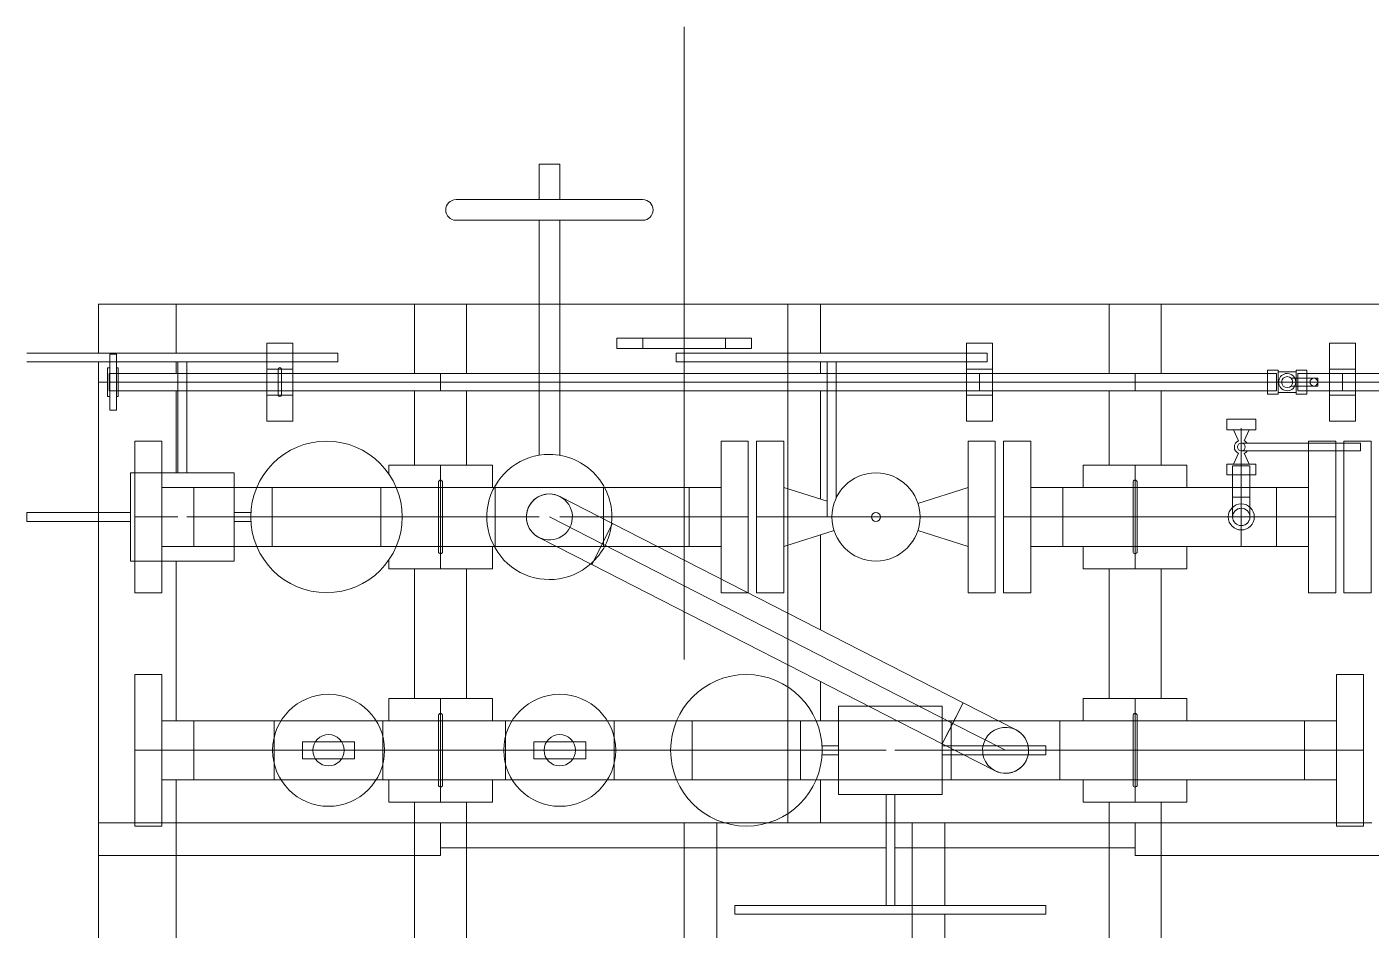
# Model space of a CAD drawing. Header units: inches. Extents: x -1128 to 651, y 96 to 845.
# Drawn here: x -1031.528 to -1029.188, y 693.285 to 694.856 of the extents above; entities that cross this region are included whole.
import ezdxf

# ---------------------------------------------------------------- set-up
doc = ezdxf.new("R2010")
doc.units = ezdxf.units.IN
doc.header["$MEASUREMENT"] = 0
doc.layers.add('EQUIPMENT LAYOUT-EMBED 1_DWG$0$DwgTemplate', color=7, linetype='Continuous')
doc.layers.add('Layout', color=6, linetype='Continuous', lineweight=18)

# ---------------------------------------------------------------- blocks, each defined once
blk = doc.blocks.new('A$C55974CAD')
at = {"layer": 'EQUIPMENT LAYOUT-EMBED 1_DWG$0$DwgTemplate', "color": 7, "lineweight": 0}
for p, q in [((17.1818, 8.338), (17.1988, 8.338)), ((17.1818, 8.338), (17.1818, 8.138)), ((17.1988, 8.338), (17.1988, 8.138)), ((17.4893, 8.338), (17.4893, 7.738)), ((17.5063, 8.338), (17.5063, 7.738)), ((17.4503, 8.1778), (17.3963, 8.1778)), ((17.3963, 8.1651), (17.3963, 8.1778)), ((17.4225, 8.1827), (17.4503, 8.1827)), ((17.4225, 8.1827), (17.4225, 8.1778)), ((17.4336, 8.1795), (17.467, 8.1795)), ((17.4336, 8.1621), (17.4336, 8.1795)), ((17.4503, 8.1827), (17.4781, 8.1827)), ((17.4503, 8.1778), (17.4503, 8.1795)), ((17.4503, 8.1795), (17.4503, 8.1621)), ((17.4893, 8.1778), (17.4503, 8.1778)), ((17.467, 8.1621), (17.467, 8.1795)), ((17.4781, 8.1827), (17.4781, 8.1778)), ((17.5042, 8.1778), (17.4893, 8.1778)), ((17.5042, 8.1651), (17.5042, 8.1778)), ((17.4503, 8.1651), (17.3963, 8.1651)), ((17.4225, 8.1651), (17.4225, 8.1621)), ((17.4225, 8.1621), (17.4503, 8.1621)), ((17.4336, 8.0465), (17.4336, 8.1621)), ((17.4893, 8.1651), (17.4503, 8.1651)), ((17.4503, 8.1621), (17.4781, 8.1621)), ((17.4503, 8.1621), (17.4503, 8.0465)), ((17.467, 8.0465), (17.467, 8.1621)), ((17.4781, 8.1651), (17.4781, 8.1621)), ((17.5042, 8.1651), (17.4893, 8.1651)), ((16.7403, 8.13), (16.5942, 8.13)), ((16.5942, 8.0776), (16.5942, 8.13)), ((16.7403, 8.13), (16.7403, 8.0157)), ((16.8863, 8.13), (16.7403, 8.13)), ((16.8863, 8.0776), (16.8863, 8.13)), ((17.1053, 8.13), (17.0442, 8.13)), ((17.0442, 8.0776), (17.0442, 8.13)), ((17.1053, 8.138), (17.2753, 8.138)), ((17.1053, 8.138), (17.1053, 7.938)), ((17.1903, 8.13), (17.1053, 8.13)), ((17.1903, 8.13), (17.1903, 8.0465)), ((17.2753, 8.13), (17.1903, 8.13)), ((17.2753, 8.138), (17.2753, 7.938)), ((17.3363, 8.13), (17.2753, 8.13)), ((17.3363, 8.0776), (17.3363, 8.13)), ((16.7403, 8.0776), (16.5942, 8.0776)), ((16.6831, 8.0157), (16.6831, 8.0776)), ((16.8863, 8.0776), (16.7403, 8.0776)), ((16.7974, 8.0157), (16.7974, 8.0776)), ((17.1053, 8.0776), (17.0442, 8.0776)), ((17.1903, 8.0776), (17.1053, 8.0776)), ((17.1331, 8.0157), (17.1331, 8.0776)), ((17.2753, 8.0776), (17.1903, 8.0776)), ((17.2474, 8.0157), (17.2474, 8.0776)), ((17.3363, 8.0776), (17.2753, 8.0776)), ((17.4893, 8.0465), (17.2753, 8.0465)), ((17.4336, 8.0295), (17.4336, 8.0465)), ((17.4503, 8.0465), (17.4503, 8.0295)), ((17.467, 8.0295), (17.467, 8.0465)), ((16.6831, 8.0157), (16.7974, 8.0157)), ((16.6831, 7.8607), (16.6831, 8.0157)), ((16.7403, 8.0157), (16.6831, 8.0157)), ((16.7403, 8.0157), (16.7403, 7.864)), ((16.7974, 8.0157), (16.7403, 8.0157)), ((16.7974, 7.8607), (16.7974, 8.0157)), ((17.1903, 8.0157), (17.1331, 8.0157)), ((17.2474, 8.0157), (17.1331, 8.0157)), ((17.1331, 8.0157), (17.1331, 7.938)), ((17.1903, 8.0295), (17.1903, 8.0157)), ((17.2474, 8.0157), (17.1903, 8.0157)), ((17.1903, 7.8646), (17.1903, 8.0157)), ((17.2474, 8.0157), (17.2474, 7.938)), ((17.4893, 8.0295), (17.2753, 8.0295)), ((17.4336, 7.853), (17.4336, 8.0295)), ((17.4503, 8.0295), (17.4503, 7.853)), ((17.467, 7.853), (17.467, 8.0295)), ((17.1053, 7.938), (17.2753, 7.938)), ((17.1331, 7.938), (17.1331, 7.8944)), ((17.1818, 7.938), (17.1818, 7.9058)), ((17.1988, 7.938), (17.1988, 7.9058)), ((17.2474, 7.938), (17.2474, 7.8944)), ((17.1331, 7.8944), (17.1331, 7.8646)), ((17.2474, 7.8944), (17.2474, 7.8646)), ((16.7137, 7.8607), (16.6831, 7.8607)), ((16.6831, 7.8476), (16.6831, 7.8607)), ((16.6831, 7.8607), (16.7138, 7.8607)), ((16.7403, 7.8607), (16.7137, 7.8607)), ((16.7138, 7.8607), (16.7668, 7.8607)), ((16.7403, 7.864), (16.7403, 7.8607)), ((16.7403, 7.8607), (16.7403, 7.6514)), ((16.7403, 7.8607), (16.7403, 7.8607)), ((16.7668, 7.8607), (16.7403, 7.8607)), ((16.7974, 7.8607), (16.7668, 7.8607)), ((16.7668, 7.8607), (16.7974, 7.8607)), ((16.7974, 7.8476), (16.7974, 7.8607)), ((17.1331, 7.8646), (17.1903, 7.8646)), ((17.1331, 7.8646), (17.1331, 7.6553)), ((17.2474, 7.8646), (17.1331, 7.8646)), ((17.1903, 7.8646), (17.1903, 7.8646)), ((17.1903, 7.8646), (17.1903, 7.8646)), ((17.1903, 7.6553), (17.1903, 7.8646)), ((17.1903, 7.8646), (17.2474, 7.8646)), ((17.2474, 7.8646), (17.2474, 7.6553)), ((17.467, 7.875), (17.4336, 7.875)), ((17.467, 7.875), (17.4336, 7.875)), ((17.467, 7.875), (17.4336, 7.875)), ((17.467, 7.875), (17.4336, 7.875)), ((17.5063, 7.875), (17.4893, 7.875)), ((17.5063, 7.875), (17.4893, 7.875)), ((16.6831, 7.6644), (16.6831, 7.8476)), ((16.7974, 7.6644), (16.7974, 7.8476)), ((17.4253, 7.853), (17.4253, 7.847)), ((17.4253, 7.853), (17.4253, 7.847)), ((17.4336, 7.847), (17.4336, 7.853)), ((17.4336, 7.35), (17.4336, 7.847)), ((17.4503, 7.853), (17.4503, 7.847)), ((17.4503, 7.847), (17.4503, 7.35)), ((17.467, 7.847), (17.467, 7.853)), ((17.467, 7.35), (17.467, 7.847)), ((17.4753, 7.847), (17.4753, 7.853)), ((17.4753, 7.847), (17.4753, 7.853)), ((17.4336, 7.825), (17.467, 7.825)), ((17.4336, 7.825), (17.467, 7.825)), ((17.4336, 7.825), (17.467, 7.825)), ((17.467, 7.825), (17.4336, 7.825)), ((17.4893, 7.825), (17.5063, 7.825)), ((17.5063, 7.825), (17.4893, 7.825)), ((17.5063, 7.738), (17.4893, 7.738)), ((16.6831, 7.6514), (16.6831, 7.6644)), ((16.7138, 7.6514), (16.6831, 7.6514)), ((16.6831, 7.6514), (16.7138, 7.6514)), ((16.6831, 7.544), (16.6831, 7.6514)), ((16.7403, 7.6514), (16.7138, 7.6514)), ((16.7138, 7.6514), (16.7668, 7.6514)), ((16.7403, 7.6514), (16.7403, 7.6514)), ((16.7403, 7.6514), (16.7403, 7.6514)), ((16.7668, 7.6514), (16.7403, 7.6514)), ((16.7403, 7.6514), (16.7403, 7.6481)), ((16.7974, 7.6514), (16.7668, 7.6514)), ((16.7668, 7.6514), (16.7974, 7.6514)), ((16.7974, 7.6514), (16.7974, 7.6644)), ((16.7974, 7.544), (16.7974, 7.6514)), ((17.1331, 7.6553), (17.1903, 7.6553)), ((17.2474, 7.6553), (17.1331, 7.6553)), ((17.1331, 7.6553), (17.1331, 7.6256)), ((17.1903, 7.6553), (17.1903, 7.6553)), ((17.1903, 7.6553), (17.2474, 7.6553)), ((17.1903, 7.6139), (17.1903, 7.6553)), ((17.2474, 7.6553), (17.2474, 7.6256)), ((16.7403, 7.6481), (16.7403, 7.544)), ((17.1331, 7.6256), (17.1331, 7.544)), ((17.2474, 7.6256), (17.2474, 7.544)), ((17.1903, 7.544), (17.1903, 7.6139)), ((16.6831, 7.536), (16.6831, 7.544)), ((16.6831, 7.4146), (16.6831, 7.536)), ((16.7403, 7.544), (16.7403, 7.536)), ((16.7403, 7.536), (16.7403, 7.4179)), ((16.7974, 7.536), (16.7974, 7.544)), ((16.7974, 7.4146), (16.7974, 7.536)), ((17.1331, 7.544), (17.1331, 7.536)), ((17.1331, 7.536), (17.1331, 7.4362)), ((17.1903, 7.536), (17.1903, 7.544)), ((17.1903, 7.4506), (17.1903, 7.536)), ((17.2474, 7.544), (17.2474, 7.536)), ((17.2474, 7.536), (17.2474, 7.4362)), ((17.7623, 7.15), (17.7623, 7.51)), ((17.8023, 7.51), (17.8023, 7.15)), ((17.1903, 7.4346), (17.1903, 7.4506)), ((16.7403, 7.4179), (16.7403, 7.4146)), ((17.1331, 7.4362), (17.1331, 7.4346)), ((17.1331, 7.4346), (17.1903, 7.4346)), ((17.1331, 7.4346), (17.1331, 7.2253)), ((17.2474, 7.4346), (17.1331, 7.4346)), ((17.1903, 7.4346), (17.1903, 7.4346)), ((17.1903, 7.4346), (17.1903, 7.4346)), ((17.1903, 7.35), (17.1903, 7.4346)), ((17.1903, 7.4346), (17.2474, 7.4346)), ((17.2474, 7.4362), (17.2474, 7.4346)), ((17.2474, 7.4346), (17.2474, 7.2253)), ((16.7137, 7.4146), (16.6831, 7.4146)), ((16.6831, 7.4016), (16.6831, 7.4146)), ((16.6831, 7.4146), (16.7138, 7.4146)), ((16.6831, 7.2184), (16.6831, 7.4016)), ((16.7403, 7.4146), (16.7137, 7.4146)), ((16.7138, 7.4146), (16.7668, 7.4146)), ((16.7403, 7.4146), (16.7403, 7.2053)), ((16.7403, 7.4146), (16.7403, 7.4146)), ((16.7668, 7.4146), (16.7403, 7.4146)), ((16.7974, 7.4146), (16.7668, 7.4146)), ((16.7668, 7.4146), (16.7974, 7.4146)), ((16.7974, 7.4016), (16.7974, 7.4146)), ((16.7974, 7.2184), (16.7974, 7.4016)), ((17.0987, 7.2484), (17.1507, 7.3502)), ((17.7623, 7.35), (17.3092, 7.35)), ((17.4336, 7.31), (17.4336, 7.35)), ((17.4503, 7.35), (17.4503, 7.31)), ((17.467, 7.31), (17.467, 7.35)), ((17.8703, 7.35), (17.8023, 7.35)), ((17.8703, 7.35), (17.8703, 7.33)), ((17.1903, 7.33), (17.1382, 7.2282)), ((17.8703, 7.33), (17.8703, 7.31)), ((17.2298, 7.3097), (17.1778, 7.208)), ((17.1903, 7.2253), (17.1903, 7.31)), ((17.7623, 7.31), (17.3092, 7.31)), ((17.4336, 6.794), (17.4336, 7.31)), ((17.4503, 7.31), (17.4503, 6.794)), ((17.467, 6.794), (17.467, 7.31)), ((17.8703, 7.31), (17.8023, 7.31)), ((16.7527, 6.572), (17.0987, 7.2484)), ((17.1778, 7.208), (17.0987, 7.2484)), ((17.0987, 7.2484), (17.1382, 7.2282)), ((16.6831, 7.2053), (16.6831, 7.2184)), ((17.1382, 7.2282), (16.7923, 6.5517)), ((16.7974, 7.2053), (16.7974, 7.2184)), ((17.1331, 7.2253), (17.1903, 7.2253)), ((17.2474, 7.2253), (17.1331, 7.2253)), ((17.1331, 7.2253), (17.1331, 7.1206)), ((17.1382, 7.2282), (17.1382, 7.2282)), ((17.1382, 7.2282), (17.1382, 7.2282)), ((17.1382, 7.2282), (17.1778, 7.208)), ((17.1903, 7.2253), (17.1903, 7.2253)), ((17.1903, 7.2253), (17.2474, 7.2253)), ((17.1903, 7.2093), (17.1903, 7.2253)), ((17.2474, 7.2253), (17.2474, 7.2237)), ((17.2474, 7.2237), (17.2474, 7.0605)), ((16.6831, 7.2053), (16.7138, 7.2053)), ((16.6831, 7.0844), (16.6831, 7.2053)), ((16.7138, 7.2053), (16.6831, 7.2053)), ((16.7138, 7.2053), (16.7668, 7.2053)), ((16.7403, 7.2053), (16.7138, 7.2053)), ((16.7403, 7.2053), (16.7403, 7.202)), ((16.7403, 7.2053), (16.7403, 7.2053)), ((16.7403, 7.2053), (16.7403, 7.2053)), ((16.7668, 7.2053), (16.7403, 7.2053)), ((16.7403, 7.202), (16.7403, 7.096)), ((16.7668, 7.2053), (16.7974, 7.2053)), ((16.7974, 7.2053), (16.7668, 7.2053)), ((16.7974, 7.0844), (16.7974, 7.2053)), ((16.8319, 6.5315), (17.1778, 7.208)), ((17.1903, 7.0605), (17.1903, 7.2093)), ((17.1331, 7.1206), (17.1331, 7.0605)), ((16.6831, 7.0546), (16.6831, 7.0844)), ((16.7403, 7.096), (16.7403, 7.0546)), ((16.7974, 7.0546), (16.7974, 7.0844)), ((17.4893, 7.0855), (17.4893, 6.7855)), ((17.5063, 7.0855), (17.4893, 7.0855)), ((17.5063, 7.0855), (17.5063, 6.7855)), ((16.6831, 7.0546), (16.7974, 7.0546)), ((16.7403, 7.0546), (16.6831, 7.0546)), ((16.6831, 6.8453), (16.6831, 7.0546)), ((16.7403, 7.0546), (16.7403, 7.0546)), ((16.7403, 7.0546), (16.7403, 6.8453)), ((16.7974, 7.0546), (16.7403, 7.0546)), ((16.7974, 6.8453), (16.7974, 7.0546)), ((17.2474, 7.0605), (17.1331, 7.0605)), ((17.1331, 7.0605), (17.1903, 7.0605)), ((17.1331, 7.0605), (17.1331, 6.9986)), ((17.1903, 7.0605), (17.1903, 6.9462)), ((17.1903, 7.0605), (17.2474, 7.0605)), ((17.2474, 7.0605), (17.2474, 6.9986)), ((17.0442, 6.9986), (17.0707, 6.9986)), ((17.0442, 6.9986), (17.0442, 6.9467)), ((17.0707, 6.9986), (17.1903, 6.9986)), ((17.1903, 6.9986), (17.3363, 6.9986)), ((17.3363, 6.9986), (17.3363, 6.9462)), ((16.4243, 6.372), (16.4243, 6.972)), ((16.4243, 6.972), (16.4413, 6.972)), ((16.4413, 6.372), (16.4413, 6.972)), ((17.0442, 6.9467), (17.0442, 6.9462)), ((17.0442, 6.9462), (17.1903, 6.9462)), ((17.1903, 6.9302), (17.0442, 6.9302)), ((17.0442, 6.8778), (17.0442, 6.9302)), ((17.1903, 6.9462), (17.3363, 6.9462)), ((17.1903, 6.4697), (17.1903, 6.9302)), ((17.3363, 6.9302), (17.1903, 6.9302)), ((17.3363, 6.8778), (17.3363, 6.9302)), ((17.1903, 6.8778), (17.0442, 6.8778)), ((17.1903, 6.8778), (17.1331, 6.8778)), ((17.1643, 6.7809), (17.1331, 6.8778)), ((17.2474, 6.8778), (17.1903, 6.8778)), ((17.3363, 6.8778), (17.1903, 6.8778)), ((17.2205, 6.794), (17.2474, 6.8778)), ((16.6831, 6.8453), (16.7403, 6.8453)), ((16.6831, 6.8156), (16.6831, 6.8453)), ((16.7403, 6.8453), (16.6831, 6.8453)), ((16.7403, 6.8453), (16.7403, 6.6805)), ((16.7403, 6.8453), (16.7974, 6.8453)), ((16.7403, 6.8453), (16.7403, 6.8453)), ((16.7403, 6.8453), (16.7403, 6.8453)), ((16.7974, 6.8453), (16.7403, 6.8453)), ((16.7974, 6.8156), (16.7974, 6.8453)), ((16.6831, 6.772), (16.6831, 6.8156)), ((16.7318, 6.772), (16.7318, 6.8042)), ((16.7488, 6.772), (16.7488, 6.8042)), ((16.7974, 6.772), (16.7974, 6.8156)), ((16.8253, 6.772), (16.6553, 6.772)), ((16.6553, 6.572), (16.6553, 6.772)), ((16.6831, 6.572), (16.6831, 6.772)), ((16.7974, 6.5546), (16.7974, 6.772)), ((16.8253, 6.7138), (16.8253, 6.772)), ((17.1903, 6.794), (17.1903, 6.7855)), ((17.4893, 6.794), (17.1903, 6.794)), ((17.1903, 6.7855), (17.1903, 6.785)), ((17.4893, 6.777), (17.2263, 6.777)), ((17.4336, 6.777), (17.4336, 6.794)), ((17.4336, 5.9447), (17.4336, 6.777)), ((17.4503, 6.794), (17.4503, 6.777)), ((17.4503, 6.777), (17.4503, 5.9447)), ((17.467, 6.777), (17.467, 6.794)), ((17.467, 5.9447), (17.467, 6.777)), ((17.4893, 6.7855), (17.4893, 6.4855)), ((17.5063, 6.7855), (17.5063, 6.4855)), ((16.8253, 6.572), (16.8253, 6.7138)), ((16.4413, 6.6805), (16.6553, 6.6805)), ((16.4413, 6.6635), (16.6553, 6.6635)), ((16.7403, 6.6635), (16.7403, 6.5546)), ((17.1643, 6.619), (17.1331, 6.5221)), ((17.2163, 6.619), (17.2474, 6.5221)), ((16.7527, 6.572), (16.6553, 6.572)), ((16.6831, 6.5546), (16.6831, 6.572)), ((16.7007, 6.4702), (16.7527, 6.572)), ((16.7318, 6.531), (16.7318, 6.572)), ((16.7488, 6.5642), (16.7488, 6.572)), ((16.7488, 6.4063), (16.7488, 6.5642)), ((16.8253, 6.572), (16.7527, 6.572)), ((16.8319, 6.5315), (16.7527, 6.572)), ((16.7527, 6.572), (16.7923, 6.5517)), ((16.7318, 6.5546), (16.6831, 6.5546)), ((16.6831, 6.3453), (16.6831, 6.5546)), ((16.6831, 6.5546), (16.7318, 6.5546)), ((16.7403, 6.5546), (16.7318, 6.5546)), ((16.7318, 6.5546), (16.7403, 6.5546)), ((16.7403, 6.5546), (16.7403, 6.372)), ((16.7403, 6.5546), (16.7403, 6.5546)), ((16.7974, 6.5546), (16.7403, 6.5546)), ((16.7403, 6.5546), (16.7974, 6.5546)), ((16.7923, 6.5517), (16.7403, 6.45)), ((16.7923, 6.5517), (16.7923, 6.5517)), ((16.7923, 6.5517), (16.7923, 6.5517)), ((16.7923, 6.5517), (16.8319, 6.5315)), ((16.7974, 6.4641), (16.7974, 6.5546)), ((16.7318, 6.4063), (16.7318, 6.531)), ((16.8319, 6.5315), (16.7798, 6.4297)), ((17.0442, 6.5221), (17.1903, 6.5221)), ((17.0442, 6.5221), (17.0442, 6.4697)), ((17.1331, 6.5221), (17.2474, 6.5221)), ((17.1903, 6.5221), (17.3363, 6.5221)), ((17.3363, 6.5221), (17.3363, 6.4697)), ((17.467, 6.525), (17.4336, 6.525)), ((17.467, 6.525), (17.4336, 6.525)), ((17.467, 6.525), (17.4336, 6.525)), ((17.467, 6.525), (17.4336, 6.525)), ((17.5063, 6.525), (17.4893, 6.525)), ((17.5063, 6.525), (17.4893, 6.525)), ((17.5063, 6.4855), (17.4893, 6.4855)), ((16.7974, 6.3453), (16.7974, 6.4641)), ((17.0442, 6.4697), (17.1903, 6.4697)), ((17.1903, 6.4697), (17.3363, 6.4697)), ((17.4336, 6.475), (17.467, 6.475)), ((17.467, 6.475), (17.4336, 6.475)), ((17.4336, 6.475), (17.467, 6.475)), ((17.4336, 6.475), (17.467, 6.475)), ((17.1903, 6.4537), (17.0442, 6.4537)), ((17.0442, 6.4013), (17.0442, 6.4537)), ((17.1903, 6.4537), (17.1903, 6.3394)), ((17.3363, 6.4537), (17.1903, 6.4537)), ((17.3363, 6.4013), (17.3363, 6.4537)), ((16.7318, 6.372), (16.7318, 6.4063)), ((16.7488, 6.372), (16.7488, 6.4063)), ((17.1903, 6.4013), (17.0442, 6.4013)), ((17.1331, 6.3394), (17.1331, 6.4013)), ((17.3363, 6.4013), (17.1903, 6.4013)), ((17.2474, 6.3394), (17.2474, 6.4013)), ((16.4243, 6.372), (16.4413, 6.372)), ((16.7488, 6.372), (16.7318, 6.372)), ((16.7403, 6.372), (16.7403, 6.3453)), ((16.6831, 6.3453), (16.7403, 6.3453)), ((16.6831, 6.204), (16.6831, 6.3453)), ((16.7403, 6.3453), (16.6831, 6.3453)), ((16.7403, 6.3453), (16.7403, 6.204)), ((16.7403, 6.3453), (16.7974, 6.3453)), ((16.7403, 6.3453), (16.7403, 6.3453)), ((16.7403, 6.3453), (16.7403, 6.3453)), ((16.7974, 6.3453), (16.7403, 6.3453)), ((16.7974, 6.204), (16.7974, 6.3453)), ((17.2474, 6.3394), (17.1331, 6.3394)), ((17.1331, 6.3394), (17.1331, 6.204)), ((17.1903, 6.3394), (17.1331, 6.3394)), ((17.1903, 6.204), (17.1903, 6.3394)), ((17.2474, 6.3394), (17.1903, 6.3394)), ((17.2474, 6.3394), (17.2474, 6.204)), ((16.6831, 6.196), (16.6831, 6.204)), ((16.7403, 6.204), (16.7403, 6.196)), ((16.7974, 6.196), (16.7974, 6.204)), ((17.1331, 6.204), (17.1331, 6.196)), ((17.1903, 6.196), (17.1903, 6.204)), ((17.2474, 6.204), (17.2474, 6.196)), ((16.6831, 5.8735), (16.6831, 6.196)), ((16.7403, 6.196), (16.7403, 5.8735)), ((16.7974, 5.8735), (16.7974, 6.196)), ((17.1331, 6.196), (17.1331, 5.9952)), ((17.1903, 5.9952), (17.1903, 6.196)), ((17.2474, 6.196), (17.2474, 5.9952)), ((17.2716, 6.023), (17.2716, 5.9952)), ((17.2922, 6.023), (17.2716, 6.023)), ((17.2922, 6.023), (17.2922, 5.9952)), ((17.3581, 5.9952), (17.3581, 6.023)), ((17.3581, 6.023), (17.3787, 6.023)), ((17.3787, 5.9952), (17.3787, 6.023)), ((17.2474, 5.9952), (17.1331, 5.9952)), ((17.2474, 5.9952), (17.1331, 5.9952)), ((17.1331, 5.9952), (17.1331, 5.9274)), ((17.1736, 5.9952), (17.1736, 5.9952)), ((17.1903, 5.9952), (17.1903, 5.9953)), ((17.1903, 5.9274), (17.1903, 5.9952)), ((17.1903, 5.9952), (17.1903, 5.9952)), ((17.207, 5.9952), (17.207, 5.9952)), ((17.2284, 5.9952), (17.2283, 5.9952)), ((17.2284, 5.9952), (17.2284, 6.0119)), ((17.2474, 6.0119), (17.2284, 6.0119)), ((17.2284, 6.0119), (17.2284, 5.9952)), ((17.2284, 5.9952), (17.2474, 5.9952)), ((17.2284, 5.9785), (17.2284, 5.9952)), ((17.2284, 5.9952), (17.2284, 5.9952)), ((17.2284, 5.9952), (17.2284, 5.9785)), ((17.2716, 6.0119), (17.2474, 6.0119)), ((17.2474, 5.9952), (17.2474, 5.9274)), ((17.2474, 5.9952), (17.2716, 5.9952)), ((17.289, 6.0119), (17.2716, 6.0119)), ((17.2716, 5.9952), (17.289, 5.9952)), ((17.2716, 5.9952), (17.2716, 5.9674)), ((17.289, 5.9952), (17.289, 6.0119)), ((17.289, 5.9785), (17.289, 5.9952)), ((17.289, 5.9952), (17.3613, 5.9952)), ((17.313, 6.0008), (17.2922, 6.0104)), ((17.2922, 5.9952), (17.2922, 5.9674)), ((17.3176, 5.8655), (17.3176, 5.9952)), ((17.3326, 5.8655), (17.3326, 5.9952)), ((17.3373, 6.0008), (17.3581, 6.0104)), ((17.3581, 5.9674), (17.3581, 5.9952)), ((17.3787, 5.9674), (17.3787, 5.9952)), ((17.2474, 5.9785), (17.2284, 5.9785)), ((17.2716, 5.9785), (17.2474, 5.9785)), ((17.289, 5.9785), (17.2716, 5.9785)), ((17.2922, 5.9674), (17.2716, 5.9674)), ((17.313, 5.9896), (17.2922, 5.9801)), ((17.3373, 5.9896), (17.3581, 5.9801)), ((17.3581, 5.9674), (17.3787, 5.9674)), ((17.4503, 5.9447), (17.4273, 5.9447)), ((17.4273, 5.9241), (17.4273, 5.9447)), ((17.4336, 5.9273), (17.4336, 5.9447)), ((17.4503, 5.9447), (17.4503, 5.9273)), ((17.4503, 5.9447), (17.4503, 5.9273)), ((17.4733, 5.9447), (17.4503, 5.9447)), ((17.467, 5.9273), (17.467, 5.9447)), ((17.4733, 5.9241), (17.4733, 5.9447)), ((17.1331, 5.9274), (17.1903, 5.9274)), ((17.1331, 5.9274), (17.1331, 5.8655)), ((17.2474, 5.9274), (17.1331, 5.9274)), ((17.1903, 5.8131), (17.1903, 5.9274)), ((17.1903, 5.9274), (17.2474, 5.9274)), ((17.2474, 5.9274), (17.2474, 5.8655)), ((17.4503, 5.9241), (17.4273, 5.9241)), ((17.4305, 5.8892), (17.4305, 5.9241)), ((17.4336, 5.9273), (17.467, 5.9273)), ((17.4503, 5.9273), (17.4503, 5.9241)), ((17.4503, 5.9241), (17.4503, 5.9173)), ((17.4733, 5.9241), (17.4503, 5.9241)), ((17.4503, 5.9173), (17.4503, 5.8892)), ((17.4701, 5.8892), (17.4701, 5.9241)), ((17.4273, 5.8892), (17.4428, 5.8892)), ((17.4273, 5.8892), (17.4273, 5.8685)), ((17.4428, 5.8892), (17.4305, 5.8892)), ((17.4428, 5.8476), (17.4428, 5.8991)), ((17.4503, 5.8892), (17.4428, 5.8892)), ((17.4428, 5.8892), (17.4503, 5.8892)), ((17.4503, 5.8892), (17.4503, 5.8892)), ((17.4503, 5.8685), (17.4503, 5.8892)), ((17.4578, 5.8892), (17.4503, 5.8892)), ((17.4503, 5.8892), (17.4578, 5.8892)), ((17.4578, 5.8476), (17.4578, 5.8991)), ((17.4701, 5.8892), (17.4578, 5.8892)), ((17.4578, 5.8892), (17.4733, 5.8892)), ((17.4733, 5.8892), (17.4733, 5.8685)), ((16.6831, 5.8735), (16.7403, 5.8735)), ((16.6831, 5.8735), (16.7403, 5.8735)), ((16.6831, 5.8735), (16.6831, 5.8116)), ((16.7403, 5.8735), (16.7974, 5.8735)), ((16.7403, 5.8735), (16.7403, 5.7592)), ((16.7403, 5.8735), (16.7974, 5.8735)), ((16.7974, 5.8735), (16.7974, 5.8116)), ((17.0442, 5.8655), (17.1903, 5.8655)), ((17.0442, 5.8655), (17.0442, 5.8131)), ((17.1903, 5.8655), (17.3363, 5.8655)), ((17.3176, 5.8131), (17.3176, 5.8655)), ((17.3326, 5.8131), (17.3326, 5.8655)), ((17.3363, 5.8655), (17.3363, 5.8131)), ((17.4273, 5.8685), (17.4428, 5.8685)), ((17.4336, 5.886), (17.467, 5.886)), ((17.4336, 5.8685), (17.4336, 5.886)), ((17.4336, 5.6843), (17.4336, 5.8685)), ((17.4428, 5.8685), (17.4503, 5.8685)), ((17.4503, 5.886), (17.4503, 5.8476)), ((17.4503, 5.8685), (17.4578, 5.8685)), ((17.4578, 5.8685), (17.4733, 5.8685)), ((17.467, 5.8685), (17.467, 5.886)), ((17.467, 5.6843), (17.467, 5.8685)), ((17.4503, 5.8476), (17.4428, 5.8476)), ((17.4503, 5.8476), (17.4503, 5.6843)), ((17.4578, 5.8476), (17.4503, 5.8476)), ((16.5942, 5.8116), (16.7403, 5.8116)), ((16.5942, 5.8116), (16.5942, 5.7592)), ((16.7403, 5.8116), (16.8863, 5.8116)), ((16.8863, 5.8116), (16.8863, 5.7592)), ((17.0442, 5.8131), (17.1903, 5.8131)), ((17.1903, 5.8131), (17.3363, 5.8131)), ((17.3176, 5.7971), (17.3176, 5.8131)), ((17.3326, 5.7971), (17.3326, 5.8131)), ((17.467, 5.825), (17.4336, 5.825)), ((17.467, 5.825), (17.4336, 5.825)), ((17.467, 5.825), (17.4336, 5.825)), ((17.467, 5.825), (17.4336, 5.825)), ((17.3176, 5.7652), (17.3176, 5.7971)), ((17.3326, 5.7652), (17.3326, 5.7971)), ((16.5942, 5.7592), (16.7403, 5.7592)), ((16.7403, 5.7592), (16.8863, 5.7592)), ((17.3251, 5.7652), (17.3176, 5.7652)), ((17.3326, 5.7652), (17.3251, 5.7652)), ((17.4336, 5.775), (17.467, 5.775)), ((17.467, 5.775), (17.4336, 5.775)), ((17.4336, 5.775), (17.467, 5.775)), ((17.4336, 5.775), (17.467, 5.775))]:
    blk.add_line(p, q, dxfattribs=at)
at = {"layer": 'EQUIPMENT LAYOUT-EMBED 1_DWG$0$DwgTemplate', "color": 1, "lineweight": 0}
for p, q in [((15.6003, 8.2), (17.1818, 8.2)), ((16.5373, 8.2), (16.6003, 8.2)), ((16.5373, 8.2), (16.5373, 7.54)), ((16.6003, 8.2), (16.6003, 8.13)), ((17.1988, 8.2), (17.4893, 8.2)), ((17.4503, 8.2), (17.4503, 8.1827)), ((17.4503, 8.2), (17.4893, 8.2)), ((17.5063, 8.2), (17.6003, 8.2)), ((17.5063, 8.2), (17.6003, 8.2)), ((17.6003, 8.2), (17.6003, 7.35)), ((17.6003, 8.2), (17.6003, 8.05)), ((16.6003, 8.0776), (16.6003, 7.54)), ((16.3277, 8.05), (16.6831, 8.05)), ((16.7974, 8.05), (17.1053, 8.05)), ((17.2753, 8.05), (17.4336, 8.05)), ((17.467, 8.05), (17.4893, 8.05)), ((17.5063, 8.05), (17.6003, 8.05)), ((16.2903, 7.59), (16.6403, 7.59)), ((16.8403, 7.59), (17.0903, 7.59)), ((17.2903, 7.59), (17.4336, 7.59)), ((17.467, 7.59), (17.6003, 7.59)), ((17.6003, 7.59), (17.6003, 7.49)), ((16.6003, 7.54), (16.5373, 7.54)), ((16.5523, 7.54), (16.6003, 7.54)), ((16.5523, 7.54), (16.5523, 6.6805)), ((16.6003, 7.54), (16.6003, 6.9916)), ((16.2903, 7.49), (16.6403, 7.49)), ((16.8403, 7.49), (17.0903, 7.49)), ((17.2903, 7.49), (17.4336, 7.49)), ((17.467, 7.49), (17.6003, 7.49)), ((17.6003, 7.31), (17.6003, 0.2)), ((16.2853, 7.07), (16.6003, 7.07)), ((16.6003, 7.07), (16.6003, 7.007)), ((17.0074, 7.07), (16.9153, 7.07)), ((17.1072, 7.07), (17.0074, 7.07)), ((17.1331, 7.07), (17.1072, 7.07)), ((17.2474, 7.07), (17.1331, 7.07)), ((17.4336, 7.07), (17.2474, 7.07)), ((17.467, 7.07), (17.4336, 7.07)), ((17.4893, 7.07), (17.467, 7.07)), ((17.5063, 7.07), (17.4893, 7.07)), ((17.5153, 7.07), (17.5063, 7.07)), ((17.5353, 7.07), (17.5153, 7.07)), ((18.1353, 7.07), (17.5353, 7.07)), ((16.2244, 7.007), (16.6003, 7.007)), ((16.6003, 6.9084), (16.6003, 6.6805)), ((16.6003, 6.807), (16.6003, 6.87)), ((16.6003, 6.87), (16.6181, 6.87)), ((16.8625, 6.87), (16.9051, 6.87)), ((17.005, 6.87), (17.1356, 6.87)), ((17.2449, 6.87), (17.4336, 6.87)), ((17.467, 6.87), (17.4893, 6.87)), ((17.5063, 6.87), (17.6003, 6.87)), ((17.6003, 6.87), (17.6003, 6.807)), ((16.6003, 6.807), (16.6831, 6.807)), ((16.7974, 6.807), (16.8729, 6.807)), ((16.9727, 6.807), (17.1559, 6.807)), ((17.2246, 6.807), (17.4336, 6.807)), ((17.467, 6.807), (17.4893, 6.807)), ((17.5063, 6.807), (17.6003, 6.807)), ((16.5523, 6.6635), (16.5523, 6.2)), ((16.6003, 6.6635), (16.6003, 6.2)), ((16.2244, 6.63), (16.4243, 6.63)), ((16.4413, 6.63), (16.6003, 6.63)), ((16.6003, 6.63), (16.6003, 6.567)), ((16.2244, 6.567), (16.4243, 6.567)), ((16.4413, 6.567), (16.6003, 6.567)), ((16.2903, 6.25), (16.6403, 6.25)), ((16.8403, 6.25), (17.0903, 6.25)), ((17.2903, 6.25), (17.4336, 6.25)), ((17.467, 6.25), (17.6003, 6.25)), ((17.6003, 6.25), (17.6003, 6.15)), ((16.5373, 6.2), (16.5373, 5.6)), ((16.5373, 6.2), (16.6003, 6.2)), ((16.6003, 6.2), (16.5523, 6.2)), ((16.6003, 6.2), (16.6003, 5.8116)), ((16.2903, 6.15), (16.6403, 6.15)), ((16.8403, 6.15), (17.0903, 6.15)), ((17.2903, 6.15), (17.4336, 6.15)), ((17.467, 6.15), (17.6003, 6.15)), ((16.6003, 5.7592), (16.6003, 5.7432))]:
    blk.add_line(p, q, dxfattribs=at)
at = {"layer": 'EQUIPMENT LAYOUT-EMBED 1_DWG$0$DwgTemplate', "color": 9, "lineweight": 0}
for p, q in [((17.1818, 8.2), (17.1988, 8.2)), ((16.6003, 8.13), (16.6003, 8.0776)), ((16.6403, 7.54), (16.8403, 7.54)), ((17.0903, 7.54), (17.2903, 7.54)), ((17.4336, 7.54), (17.467, 7.54)), ((17.6003, 7.35), (17.6003, 7.31)), ((16.6003, 6.9916), (16.6003, 6.9084)), ((16.6181, 6.87), (16.8625, 6.87)), ((16.9051, 6.87), (17.005, 6.87)), ((17.1356, 6.87), (17.2449, 6.87)), ((17.4336, 6.87), (17.467, 6.87)), ((17.4893, 6.87), (17.5063, 6.87)), ((16.6003, 6.6805), (16.6003, 6.6635)), ((16.4243, 6.63), (16.4413, 6.63)), ((16.6403, 6.2), (16.8403, 6.2)), ((17.0903, 6.2), (17.2903, 6.2)), ((17.4336, 6.2), (17.467, 6.2)), ((16.6003, 5.8116), (16.6003, 5.7592))]:
    blk.add_line(p, q, dxfattribs=at)
at = {"layer": 'EQUIPMENT LAYOUT-EMBED 1_DWG$0$DwgTemplate', "color": 5, "lineweight": 0}
for p, q in [((17.3753, 7.825), (17.3753, 7.875)), ((17.3753, 7.825), (17.3753, 7.875)), ((17.4336, 7.875), (17.3753, 7.875)), ((17.4336, 7.875), (17.3753, 7.875)), ((17.4336, 7.875), (17.4253, 7.875)), ((17.4336, 7.875), (17.4253, 7.875)), ((17.4253, 7.875), (17.4253, 7.853)), ((17.4253, 7.875), (17.4253, 7.853)), ((17.4753, 7.875), (17.467, 7.875)), ((17.4753, 7.875), (17.467, 7.875)), ((17.4893, 7.875), (17.467, 7.875)), ((17.4893, 7.875), (17.467, 7.875)), ((17.4753, 7.853), (17.4753, 7.875)), ((17.4753, 7.853), (17.4753, 7.875)), ((17.5253, 7.875), (17.5063, 7.875)), ((17.5253, 7.875), (17.5063, 7.875)), ((17.5253, 7.875), (17.5253, 7.825)), ((17.5253, 7.875), (17.5253, 7.825)), ((17.4253, 7.847), (17.4253, 7.825)), ((17.4253, 7.847), (17.4253, 7.825)), ((17.4753, 7.825), (17.4753, 7.847)), ((17.4753, 7.825), (17.4753, 7.847)), ((16.7236, 7.806), (16.7236, 7.756)), ((16.7569, 7.806), (16.7236, 7.806)), ((16.7569, 7.806), (16.7569, 7.756)), ((17.3753, 7.825), (17.4336, 7.825)), ((17.4336, 7.825), (17.3753, 7.825)), ((17.4253, 7.825), (17.4336, 7.825)), ((17.4253, 7.825), (17.4336, 7.825)), ((17.467, 7.825), (17.4753, 7.825)), ((17.467, 7.825), (17.4753, 7.825)), ((17.467, 7.825), (17.4893, 7.825)), ((17.4893, 7.825), (17.467, 7.825)), ((17.5063, 7.825), (17.5253, 7.825)), ((17.5253, 7.825), (17.5063, 7.825)), ((16.7236, 7.756), (16.7236, 7.706)), ((16.7569, 7.756), (16.7569, 7.706)), ((16.7569, 7.706), (16.7236, 7.706)), ((16.7236, 7.36), (16.7236, 7.31)), ((16.7569, 7.36), (16.7236, 7.36)), ((16.7569, 7.36), (16.7569, 7.31)), ((16.7236, 7.31), (16.7236, 7.26)), ((16.7569, 7.31), (16.7569, 7.26)), ((16.7569, 7.26), (16.7236, 7.26)), ((17.5353, 7.2), (17.5153, 7.2)), ((17.5153, 7.2), (17.5353, 7.2)), ((17.5153, 7.2), (17.5153, 7.15)), ((17.5153, 7.2), (17.5153, 7.15)), ((17.5353, 7.15), (17.5353, 7.2)), ((17.5353, 7.2), (17.5353, 7.15)), ((17.5153, 7.15), (17.5353, 7.15)), ((17.5353, 7.15), (17.5153, 7.15)), ((17.5153, 6.99), (17.5153, 7.15)), ((17.5153, 6.99), (17.5153, 7.15)), ((17.5153, 7.15), (17.5353, 7.15)), ((17.5353, 7.15), (17.5353, 6.99)), ((17.5353, 6.99), (17.5353, 7.15)), ((17.5153, 6.99), (17.5153, 6.94)), ((17.5153, 6.94), (17.5153, 6.99)), ((17.5353, 6.99), (17.5153, 6.99)), ((17.5153, 6.99), (17.5353, 6.99)), ((17.5153, 6.99), (17.5353, 6.99)), ((17.5353, 6.94), (17.5353, 6.99)), ((17.5353, 6.94), (17.5353, 6.99)), ((17.5153, 6.94), (17.5353, 6.94)), ((17.5353, 6.94), (17.5153, 6.94)), ((17.3753, 6.475), (17.3753, 6.525)), ((17.3753, 6.475), (17.3753, 6.525)), ((17.4336, 6.525), (17.3753, 6.525)), ((17.4336, 6.525), (17.3753, 6.525)), ((17.4253, 6.525), (17.4253, 6.475)), ((17.4253, 6.525), (17.4253, 6.475)), ((17.4336, 6.525), (17.4253, 6.525)), ((17.4336, 6.525), (17.4253, 6.525)), ((17.4893, 6.525), (17.467, 6.525)), ((17.4893, 6.525), (17.467, 6.525)), ((17.4753, 6.525), (17.467, 6.525)), ((17.4753, 6.525), (17.467, 6.525)), ((17.4753, 6.475), (17.4753, 6.525)), ((17.4753, 6.475), (17.4753, 6.525)), ((17.5253, 6.525), (17.5063, 6.525)), ((17.5253, 6.525), (17.5063, 6.525)), ((17.5253, 6.525), (17.5253, 6.475)), ((17.5253, 6.525), (17.5253, 6.475)), ((17.3753, 6.475), (17.4336, 6.475)), ((17.4336, 6.475), (17.3753, 6.475)), ((17.4253, 6.475), (17.4336, 6.475)), ((17.4253, 6.475), (17.4336, 6.475)), ((17.467, 6.475), (17.5253, 6.475)), ((17.5253, 6.475), (17.467, 6.475)), ((17.467, 6.475), (17.4753, 6.475)), ((17.467, 6.475), (17.4753, 6.475)), ((17.3753, 5.775), (17.3753, 5.825)), ((17.3753, 5.775), (17.3753, 5.825)), ((17.4336, 5.825), (17.3753, 5.825)), ((17.4336, 5.825), (17.3753, 5.825)), ((17.4253, 5.825), (17.4253, 5.775)), ((17.4253, 5.825), (17.4253, 5.775)), ((17.4336, 5.825), (17.4253, 5.825)), ((17.4336, 5.825), (17.4253, 5.825)), ((17.5253, 5.825), (17.467, 5.825)), ((17.5253, 5.825), (17.467, 5.825)), ((17.4753, 5.825), (17.467, 5.825)), ((17.4753, 5.825), (17.467, 5.825)), ((17.4753, 5.775), (17.4753, 5.825)), ((17.4753, 5.775), (17.4753, 5.825)), ((17.5253, 5.825), (17.5253, 5.775)), ((17.5253, 5.825), (17.5253, 5.775)), ((17.1903, 5.7971), (17.0442, 5.7971)), ((17.0442, 5.7447), (17.0442, 5.7971)), ((17.3363, 5.7971), (17.1903, 5.7971)), ((17.3363, 5.7447), (17.3363, 5.7971)), ((17.3753, 5.775), (17.4336, 5.775)), ((17.4336, 5.775), (17.3753, 5.775)), ((17.4253, 5.775), (17.4336, 5.775)), ((17.4253, 5.775), (17.4336, 5.775)), ((17.467, 5.775), (17.5253, 5.775)), ((17.5253, 5.775), (17.467, 5.775)), ((17.467, 5.775), (17.4753, 5.775)), ((17.467, 5.775), (17.4753, 5.775)), ((17.1903, 5.7447), (17.0442, 5.7447)), ((17.3363, 5.7447), (17.1903, 5.7447))]:
    blk.add_line(p, q, dxfattribs=at)
at = {"layer": 'EQUIPMENT LAYOUT-EMBED 1_DWG$0$DwgTemplate', "color": 3, "lineweight": 0}
for p, q in [((17.4253, 7.853), (17.4753, 7.853)), ((17.4753, 7.847), (17.4253, 7.847)), ((16.6403, 7.64), (16.6831, 7.64)), ((16.6403, 7.44), (16.6403, 7.64)), ((16.7974, 7.64), (16.8403, 7.64)), ((16.8403, 7.44), (16.8403, 7.64)), ((17.0903, 7.64), (17.107, 7.64)), ((17.0903, 7.44), (17.0903, 7.64)), ((17.2735, 7.64), (17.2903, 7.64)), ((17.2903, 7.44), (17.2903, 7.64)), ((16.6733, 7.544), (16.8073, 7.544)), ((16.8073, 7.536), (16.6733, 7.536)), ((17.1233, 7.544), (17.2573, 7.544)), ((17.2573, 7.536), (17.1233, 7.536)), ((16.6403, 7.44), (16.6831, 7.44)), ((16.7974, 7.44), (16.8403, 7.44)), ((17.0903, 7.44), (17.1331, 7.44)), ((17.2474, 7.44), (17.2903, 7.44)), ((17.467, 6.5), (17.4336, 6.5)), ((17.4336, 6.5), (17.467, 6.5)), ((16.6403, 6.3), (16.6831, 6.3)), ((16.6403, 6.1), (16.6403, 6.3)), ((16.7974, 6.3), (16.8403, 6.3)), ((16.8403, 6.1), (16.8403, 6.3)), ((17.0903, 6.3), (17.1331, 6.3)), ((17.0903, 6.1), (17.0903, 6.3)), ((17.2474, 6.3), (17.2903, 6.3)), ((17.2903, 6.1), (17.2903, 6.3)), ((16.6733, 6.204), (16.8073, 6.204)), ((17.1233, 6.204), (17.2573, 6.204)), ((16.8073, 6.196), (16.6733, 6.196)), ((17.2573, 6.196), (17.1233, 6.196)), ((16.6403, 6.1), (16.6831, 6.1)), ((16.7974, 6.1), (16.8403, 6.1)), ((17.0903, 6.1), (17.1331, 6.1)), ((17.2474, 6.1), (17.2903, 6.1)), ((17.4336, 5.8), (17.467, 5.8)), ((17.467, 5.8), (17.4336, 5.8))]:
    blk.add_line(p, q, dxfattribs=at)
at = {"layer": 'EQUIPMENT LAYOUT-EMBED 1_DWG$0$DwgTemplate', "color": 7, "lineweight": 0}
for centre, radius in [((17.1903, 7.76), 0.1461), ((16.7403, 7.756), 0.0302), ((16.7403, 7.31), 0.0302), ((16.7403, 6.95), 0.1461), ((17.1903, 6.7), 0.085), ((17.1903, 6.7), 0.0085), ((17.1903, 5.9952), 0.0251), ((17.1903, 5.9952), 0.0167), ((17.1903, 5.9952), 0.0167), ((17.3251, 5.9952), 0.0075), ((17.4503, 5.9066), 0.0107), ((17.4503, 5.8551), 0.0075)]:
    blk.add_circle(centre, radius, dxfattribs=at)
at = {"layer": 'EQUIPMENT LAYOUT-EMBED 1_DWG$0$DwgTemplate', "color": 5, "lineweight": 0}
for centre in [(16.7403, 7.756), (16.7403, 7.31)]:
    blk.add_circle(centre, 0.108, dxfattribs=at)
at = {"layer": 'EQUIPMENT LAYOUT-EMBED 1_DWG$0$DwgTemplate', "color": 3, "lineweight": 0}
for centre, radius, start, end in [((17.4253, 7.85), 0.003, 90, 270), ((17.4753, 7.85), 0.003, 270, 90), ((16.6733, 7.54), 0.004, 90, 270), ((16.8073, 7.54), 0.004, 270, 90), ((17.1233, 7.54), 0.004, 90, 270), ((17.2573, 7.54), 0.004, 270, 90), ((16.6733, 6.2), 0.004, 90, 270), ((16.8073, 6.2), 0.004, 270, 90), ((17.1233, 6.2), 0.004, 90, 270), ((17.2573, 6.2), 0.004, 270, 90)]:
    blk.add_arc(centre, radius, start, end, dxfattribs=at)
at = {"layer": 'EQUIPMENT LAYOUT-EMBED 1_DWG$0$DwgTemplate', "color": 7, "lineweight": 0}
for centre, radius, start, end in [((17.7823, 7.51), 0.02, 0, 180), ((17.1903, 7.33), 0.1207, 0, 221.2982), ((17.1903, 7.33), 0.0444, 0, 152.9164), ((17.1903, 7.33), 0.0444, 332.9164, 152.9164), ((17.1903, 7.33), 0.0444, 152.9164, 332.9164), ((17.1903, 7.33), 0.1206, 264.5347, 0), ((17.1903, 7.33), 0.0444, 332.9164, 0), ((17.1903, 7.33), 0.1207, 221.2982, 264.5347), ((17.7823, 7.15), 0.02, 180, 0), ((16.7403, 6.45), 0.0444, 332.9164, 152.9164), ((16.7403, 6.45), 0.0444, 152.9164, 270), ((16.7403, 6.45), 0.0444, 152.9164, 332.9164), ((16.7403, 6.45), 0.0444, 270, 332.9164), ((17.1903, 5.9952), 0.0167, 0.0119, 179.9881), ((17.1903, 5.9952), 0.0167, 180, 0), ((17.3251, 5.9952), 0.0134, 24.689, 155.311), ((17.3251, 5.9952), 0.0134, 204.689, 235.9605), ((17.3251, 5.9952), 0.0134, 304.0395, 335.311), ((17.4503, 5.9066), 0.0166, 0, 243.2048), ((17.4503, 5.9066), 0.0166, 243.2048, 296.7952), ((17.4503, 5.9066), 0.0166, 296.7952, 0)]:
    blk.add_arc(centre, radius, start, end, dxfattribs=at)
blk.add_ellipse((17.2284, 5.9952), major_axis=(-0.0381, 0), ratio=0.000027, start_param=6.283185, end_param=7.853982, dxfattribs=at)
for points in [[(17.1743, 5.9905), (17.1738, 5.992), (17.1736, 5.9936), (17.1736, 5.9952)], [(17.1766, 5.9857), (17.1755, 5.9871), (17.1748, 5.9888), (17.1743, 5.9905)], [(17.1904, 6.0119), (17.1903, 6.0119), (17.1903, 6.0119), (17.1903, 6.0119)], [(17.1903, 6.0119), (17.1903, 6.0119), (17.1903, 6.0119), (17.1903, 6.0119)], [(17.1903, 6.0119), (17.1903, 6.0119), (17.1903, 6.0119), (17.1904, 6.0119)], [(17.1905, 6.0119), (17.1905, 6.0119), (17.1904, 6.0119), (17.1904, 6.0119)], [(17.1904, 6.0119), (17.1904, 6.0119), (17.1904, 6.0119), (17.1904, 6.0119)], [(17.1904, 6.0119), (17.1905, 6.0119), (17.1907, 6.0119), (17.1911, 6.0119)], [(17.1906, 6.0119), (17.1905, 6.0119), (17.1905, 6.0119), (17.1905, 6.0119)], [(17.1911, 6.0119), (17.1909, 6.0119), (17.1907, 6.0119), (17.1906, 6.0119)], [(17.1924, 6.0118), (17.1919, 6.0118), (17.1915, 6.0119), (17.1911, 6.0119)], [(17.1911, 6.0119), (17.192, 6.0119), (17.1935, 6.0119), (17.1955, 6.0119)], [(17.195, 6.0113), (17.1941, 6.0115), (17.1933, 6.0117), (17.1924, 6.0118)], [(17.1998, 6.009), (17.1983, 6.01), (17.1967, 6.0108), (17.195, 6.0113)], [(17.1955, 6.0119), (17.1976, 6.0119), (17.2002, 6.0119), (17.2032, 6.0119)], [(17.2036, 6.0053), (17.2025, 6.0067), (17.2012, 6.008), (17.1998, 6.009)], [(17.2032, 6.0119), (17.2063, 6.0119), (17.2098, 6.0119), (17.2135, 6.0119)], [(17.2061, 6.0006), (17.2055, 6.0023), (17.2047, 6.0039), (17.2036, 6.0053)], [(17.207, 5.9952), (17.207, 5.997), (17.2067, 5.9989), (17.2061, 6.0006)], [(17.2135, 6.0119), (17.2172, 6.0119), (17.2213, 6.0119), (17.2253, 6.0119)], [(17.2253, 6.0119), (17.2263, 6.0119), (17.2273, 6.0119), (17.2284, 6.0119)], [(17.1803, 5.9819), (17.1788, 5.9829), (17.1776, 5.9842), (17.1766, 5.9857)], [(17.185, 5.9794), (17.1833, 5.9799), (17.1817, 5.9808), (17.1803, 5.9819)], [(17.1882, 5.9787), (17.1871, 5.9788), (17.1861, 5.979), (17.185, 5.9794)], [(17.1893, 5.9786), (17.1889, 5.9786), (17.1886, 5.9786), (17.1882, 5.9787)], [(17.1899, 5.9785), (17.1897, 5.9785), (17.1895, 5.9785), (17.1893, 5.9786)], [(17.1901, 5.9785), (17.19, 5.9785), (17.19, 5.9785), (17.1899, 5.9785)], [(17.1902, 5.9785), (17.1902, 5.9785), (17.1901, 5.9785), (17.1901, 5.9785)], [(17.1901, 5.9785), (17.1901, 5.9785), (17.1901, 5.9785), (17.1901, 5.9785)], [(17.1903, 5.9785), (17.1903, 5.9785), (17.1903, 5.9785), (17.1902, 5.9785)], [(17.1902, 5.9785), (17.1902, 5.9785), (17.1902, 5.9785), (17.1902, 5.9785)], [(17.1902, 5.9785), (17.1902, 5.9785), (17.1902, 5.9785), (17.1902, 5.9785)], [(17.1906, 5.9785), (17.1904, 5.9785), (17.1904, 5.9785), (17.1903, 5.9785)], [(17.1918, 5.9785), (17.1912, 5.9785), (17.1908, 5.9785), (17.1906, 5.9785)], [(17.197, 5.9785), (17.1947, 5.9785), (17.1929, 5.9785), (17.1918, 5.9785)], [(17.2054, 5.9785), (17.2022, 5.9785), (17.1993, 5.9785), (17.197, 5.9785)], [(17.2162, 5.9785), (17.2123, 5.9785), (17.2087, 5.9785), (17.2054, 5.9785)], [(17.2284, 5.9785), (17.2242, 5.9785), (17.2201, 5.9785), (17.2162, 5.9785)]]:
    blk.add_open_spline(points, degree=3, dxfattribs=at)
for points, knots in [([(17.1903, 6.0119), (17.1903, 6.0119), (17.1903, 6.0119), (17.1903, 6.0119), (17.1903, 6.0119), (17.1903, 6.0119), (17.1903, 6.0119)], [0.0264732008, 0.0264732008, 0.0264732008, 0.0264732008, 0.0267796896, 0.0267796896, 0.0267796896, 0.0267847353, 0.0267847353, 0.0267847353, 0.0267847353]), ([(17.1903, 6.0119), (17.1903, 6.0119), (17.1903, 6.0119), (17.1903, 6.0119), (17.2556, 6.0119), (17.1903, 6.0119), (17.1903, 6.0119)], [0.0267796896, 0.0267796896, 0.0267796896, 0.0267796896, 0.0270456775, 0.0270456775, 0.0270456775, 0.0270480838, 0.0270480838, 0.0270480838, 0.0270480838])]:
    blk.add_open_spline(points, degree=3, knots=knots, dxfattribs=at)

msp = doc.modelspace()

# ---------------------------------------------------------------- block references
at = {"layer": 'Layout', "xscale": 0.9025, "yscale": 0.9025, "zscale": 0.9025, "rotation": 90}
msp.add_blockref('A$C55974CAD', (-1024.0033, 678.4893), dxfattribs=at)

doc.saveas('drawing.dxf')
